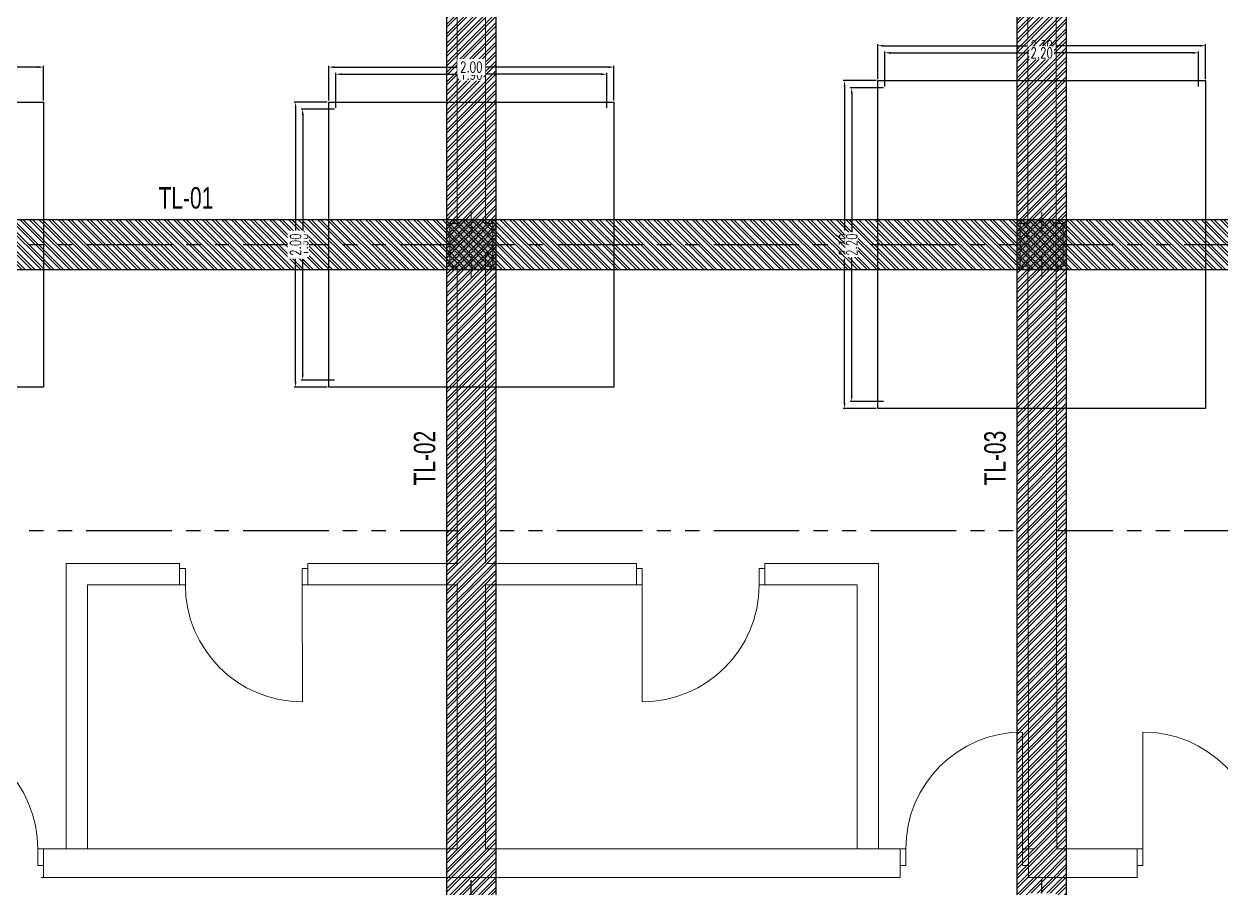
# Model space of a CAD drawing. Header units: metres. Extents: x -6.1 to 26.1, y -10.1 to 14.1.
# Drawn here: x 8.86 to 17.26, y 1.49 to 7.55 of the extents above; entities that cross this region are included whole.
import ezdxf
from ezdxf.enums import TextEntityAlignment as Align

# ---------------------------------------------------------------- set-up
doc = ezdxf.new("R2010")
doc.units = ezdxf.units.M
doc.header["$MEASUREMENT"] = 0
for name, pattern in [('Xref_Arq. PB$0$Wipeout_Contour', [1, 0, -1]), ('Xref_Cimentación$0$Xr-Muroscontencion$0$HIDDEN', [0.375, 0.25, -0.125]), ('Xref_Ejes$0$ACAD_ISO05W100', [33, 24, -3, 0, -3, 0, -3])]:
    doc.linetypes.add(name, pattern=pattern)
for name, color, linetype in [('Xref_Arq. PB$0$Estructura - Muros', 7, 'Continuous'), ('Xref_Arq. PB$0$Estructura - Vigas y Pilares', 7, 'Continuous'), ('Xref_Arq. PB$0$Puertas ArchiCAD', 7, 'Continuous'), ('Xref_Cimentación$0$00-ZA', 2, 'Continuous'), ('Xref_Cimentación$0$Cerramiento', 11, 'Continuous'), ('Xref_Cimentación$0$VIGA', 3, 'Continuous'), ('Xref_Cimentación$0$Xref_Pedestales$0$COLUM. PB', 140, 'Continuous'), ('Xref_Ejes$0$00-EJES', 1, 'Xref_Ejes$0$ACAD_ISO05W100')]:
    doc.layers.add(name, color=color, linetype=linetype)
for name, color, linetype, lineweight in [('Xref_Arq. PB$0$Estructura - Muros_Pluma_Nº__1', 7, 'Continuous', 13), ('Xref_Arq. PB$0$Estructura - Vigas y Pilares_Pluma_Nº__20', 1, 'Continuous', 0), ('Xref_Arq. PB$0$Estructura - Vigas y Pilares_Pluma_Nº__28', 7, 'Continuous', 18), ('Xref_Arq. PB$0$Puertas ArchiCAD_Pluma_Nº__1', 7, 'Continuous', 13), ('Xref_Arq. PB$0$Puertas ArchiCAD_Pluma_Nº__23', 7, 'Continuous', 18)]:
    doc.layers.add(name, color=color, linetype=linetype, lineweight=lineweight)
doc.layers.add('Xref_Arq. PB$0$Estructura - Vigas y Pilares_Pluma_Nº__170', color=7, linetype='Continuous', lineweight=13, true_color=0x9f9f00)
doc.layers.add('Xref_Arq. PB$0$Puertas ArchiCAD_Pluma_Nº__3', color=7, linetype='Continuous', lineweight=18, true_color=0xff6600)
doc.styles.add('Xref_Cimentación$0$ARIAL', font='arial.ttf', dxfattribs={"height": 2})
doc.styles.add('Xref_Cimentación$0$Xr-Muroscontencion$0$Romans', font='romans.shx', dxfattribs={"width": 0.7})
doc.dimstyles.new('Xref_Cimentación$0$Xr-Muroscontencion$0$D20', dxfattribs={"dimtxt": 0.05, "dimasz": 0.04, "dimexe": 0.01, "dimexo": 0.01, "dimgap": 0.01, "dimtad": 0, "dimdec": 3, "dimzin": 1, "dimdsep": 46, "dimtxsty": 'Xref_Cimentación$0$Xr-Muroscontencion$0$Romans', "dimcen": 2.5, "dimclrd": 1, "dimclre": 8, "dimclrt": 7, "dimadec": 0, "dimazin": 0, "dimtfac": 1, "dimtdec": 3, "dimtmove": 1, "dimatfit": 1, "dimfxl": 1, "dimtfill": 1, "dimarcsym": 0})
pattern_1 = [(0, (0, 0), (0, 0.623538), [0.06, -0.3]), (0, (0.18, 0.3118), (0, 0.623538), [0.06, -0.3]), (60, (0, 0), (-0.54, 0.31177), [0.06, -0.3]), (60, (0.36, 0), (-0.54, 0.31177), [0.06, -0.3]), (120, (0.06, 0), (0.54, 0.31177), [0.06, -0.3]), (120, (0.42, 0), (0.54, 0.31177), [0.06, -0.3]), (0, (0, 0.06), (0, 0.12), [0, -0.12, 0, -0.18]), (45, (0.06, 0.06), (-0.0848528, 0.0848528), [0, -0.09, 0, -0.15])]

# ---------------------------------------------------------------- blocks, each defined once
blk = doc.blocks.new('Xref_Ejes')
at = {"layer": 'Xref_Ejes$0$00-EJES', "ltscale": 0.025}
for p, q in [((12, -8.9568), (12, 12.9873)), ((16, -8.9568), (16, 12.9873)), ((-4.9997, 6), (24.997, 6)), ((-5, 3.9958), (24.9967, 3.9958))]:
    blk.add_line(p, q, dxfattribs=at)
blk = doc.blocks.new('Xref_Arq. PB$0$Muro_17', base_point=(5.2451, 17.9223))
at = {"color": 254, "linetype": 'Xref_Arq. PB$0$Wipeout_Contour', "lineweight": 0, "ltscale": 61.343434}
blk.add_wipeout([(5.2451, 17.9223), (5.252, 10.7762), (5.452, 10.7762), (5.4451, 17.9223)], dxfattribs=at).dxf.layer = 'Xref_Arq. PB$0$Estructura - Muros'
at = {"layer": 'Xref_Arq. PB$0$Estructura - Muros_Pluma_Nº__1', "linetype": 'Continuous', "flags": 128}
for points in [[(5.2451, 17.9223), (5.252, 10.7762)], [(5.452, 10.7762), (5.4451, 17.9223)]]:
    blk.add_lwpolyline(points, dxfattribs=at)
blk = doc.blocks.new('Xref_Arq. PB$0$Muro_18', base_point=(1.2519, 17.9223))
at = {"color": 254, "linetype": 'Xref_Arq. PB$0$Wipeout_Contour', "lineweight": 0, "ltscale": 61.650485}
blk.add_wipeout([(1.4519, 17.9223), (1.2519, 17.9223), (1.2519, 12.7788), (1.4519, 12.7789)], dxfattribs=at).dxf.layer = 'Xref_Arq. PB$0$Estructura - Muros'
at = {"color": 254, "linetype": 'Xref_Arq. PB$0$Wipeout_Contour', "lineweight": 0, "ltscale": 47.147943}
blk.add_wipeout([(1.4519, 12.6289), (1.2519, 12.6288), (1.2519, 10.7762), (1.4519, 10.7762)], dxfattribs=at).dxf.layer = 'Xref_Arq. PB$0$Estructura - Muros'
at = {"layer": 'Xref_Arq. PB$0$Estructura - Muros_Pluma_Nº__1', "linetype": 'Continuous', "flags": 128}
for points in [[(1.2454, 17.9223), (1.2454, 15.1619)], [(1.4454, 15.1619), (1.4454, 17.9223)], [(1.2454, 14.9619), (1.2454, 12.7788)], [(1.4454, 12.7789), (1.4454, 14.9619)], [(1.2454, 12.6288), (1.2454, 10.7762)], [(1.4454, 10.7762), (1.4454, 12.6288)]]:
    blk.add_lwpolyline(points, dxfattribs=at)
blk = doc.blocks.new('Xref_Arq. PB$0$Puerta 17')
at = {"layer": 'Xref_Arq. PB$0$Puertas ArchiCAD_Pluma_Nº__1', "linetype": 'Continuous'}
for p, q in [((-0.45, 0), (-0.487, 0)), ((-0.45, 0), (-0.45, -0.115)), ((0.45, 0), (0.45, -0.115)), ((0.45, 0), (0.487, 0)), ((-0.45, -0.115), (-0.45, -0.2)), ((0.45, -0.115), (0.45, -0.2)), ((-0.45, -0.2), (-0.487, -0.2)), ((0.45, -0.2), (0.487, -0.2))]:
    blk.add_line(p, q, dxfattribs=at)
at = {"layer": 'Xref_Arq. PB$0$Puertas ArchiCAD_Pluma_Nº__23', "linetype": 'Continuous'}
for p, q in [((-0.41, 0), (-0.45, 0)), ((-0.45, 0), (-0.45, -0.115)), ((-0.41, -0.115), (-0.41, 0)), ((0.45, 0), (0.41, 0)), ((0.41, 0), (0.41, -0.115)), ((0.45, -0.115), (0.45, 0)), ((-0.45, -0.115), (-0.41, -0.115)), ((0.41, -0.115), (0.45, -0.115))]:
    blk.add_line(p, q, dxfattribs=at)
at = {"layer": 'Xref_Arq. PB$0$Puertas ArchiCAD_Pluma_Nº__3', "linetype": 'Continuous'}
blk.add_line((0.41, 0), (0.41, 0.82), dxfattribs=at)
blk.add_arc((0.41, 0), 0.82, 90, 180, dxfattribs=at)
blk = doc.blocks.new('Xref_Arq. PB$0$Muro_19', base_point=(-6.5109, 10.5762))
at = {"color": 254, "linetype": 'Xref_Arq. PB$0$Wipeout_Contour', "lineweight": 0, "ltscale": 66.56985}
blk.add_wipeout([(-1.6717, 10.5762), (4.352, 10.5762), (4.352, 10.6612), (4.352, 10.7762), (-1.6717, 10.7762), (-1.6717, 10.6612)], dxfattribs=at).dxf.layer = 'Xref_Arq. PB$0$Estructura - Muros'
at = {"color": 254, "linetype": 'Xref_Arq. PB$0$Wipeout_Contour', "lineweight": 0, "ltscale": 72.299624}
blk.add_wipeout([(5.252, 10.5762), (6.0149, 10.5762), (6.0149, 10.6612), (6.0149, 10.7762), (5.252, 10.7762), (5.252, 10.6612)], dxfattribs=at).dxf.layer = 'Xref_Arq. PB$0$Estructura - Muros'
at = {"layer": 'Xref_Arq. PB$0$Estructura - Muros_Pluma_Nº__1', "linetype": 'Continuous'}
for p, q in [((-1.6717, 10.7762), (-1.6347, 10.7762)), ((4.352, 10.7762), (4.315, 10.7762)), ((4.352, 10.7762), (4.352, 10.6612)), ((5.252, 10.7762), (5.289, 10.7762)), ((5.252, 10.7762), (5.252, 10.6612)), ((6.0149, 10.7762), (5.9779, 10.7762)), ((6.0149, 10.7762), (6.0149, 10.6612)), ((4.352, 10.6612), (4.352, 10.5762)), ((5.252, 10.6612), (5.252, 10.5762)), ((6.0149, 10.6612), (6.0149, 10.5762)), ((-1.6717, 10.5762), (-1.6347, 10.5762)), ((4.352, 10.5762), (4.315, 10.5762)), ((5.252, 10.5762), (5.289, 10.5762)), ((6.0149, 10.5762), (5.9779, 10.5762))]:
    blk.add_line(p, q, dxfattribs=at)
at = {"layer": 'Xref_Arq. PB$0$Estructura - Muros_Pluma_Nº__1', "linetype": 'Continuous', "flags": 128}
for points in [[(1.2519, 10.7762), (-1.6717, 10.7762)], [(4.352, 10.7762), (1.4519, 10.7762)], [(6.0149, 10.7762), (5.452, 10.7762)], [(-1.6546, 10.5762), (4.352, 10.5762)], [(5.252, 10.5762), (6.0149, 10.5762)]]:
    blk.add_lwpolyline(points, dxfattribs=at)
at = {"layer": 'Xref_Arq. PB$0$Puertas ArchiCAD', "linetype": 'Continuous', "xscale": -1}
for p in [(-2.1046, 10.7762), (6.4649, 10.7762)]:
    blk.add_blockref('Xref_Arq. PB$0$Puerta 17', p, dxfattribs=at)
at = {"layer": 'Xref_Arq. PB$0$Puertas ArchiCAD', "linetype": 'Continuous'}
blk.add_blockref('Xref_Arq. PB$0$Puerta 17', (4.802, 10.7762), dxfattribs=at)
blk = doc.blocks.new('Xref_Arq. PB$0$Muro_22', base_point=(4.0508, 10.7762))
at = {"color": 254, "linetype": 'Xref_Arq. PB$0$Wipeout_Contour', "lineweight": 0, "ltscale": 49.707851}
blk.add_wipeout([(4.2008, 10.7762), (4.2008, 12.7773), (4.0508, 12.6274), (4.0508, 10.7762)], dxfattribs=at).dxf.layer = 'Xref_Arq. PB$0$Estructura - Muros'
at = {"layer": 'Xref_Arq. PB$0$Estructura - Muros_Pluma_Nº__1', "linetype": 'Continuous', "flags": 128}
for points in [[(4.2008, 10.7762), (4.2008, 12.7773)], [(4.0508, 12.6274), (4.0508, 10.7762)], [(4.0508, 10.7762), (4.2008, 10.7762)]]:
    blk.add_lwpolyline(points, dxfattribs=at)
blk = doc.blocks.new('Xref_Arq. PB$0$Puerta 17_2')
at = {"layer": 'Xref_Arq. PB$0$Puertas ArchiCAD_Pluma_Nº__1', "linetype": 'Continuous'}
for p, q in [((-0.45, 0), (-0.487, 0)), ((-0.45, 0), (-0.45, -0.115)), ((0.45, 0), (0.45, -0.115)), ((0.45, 0), (0.487, 0)), ((-0.45, -0.15), (-0.487, -0.15)), ((-0.45, -0.115), (-0.45, -0.15)), ((0.45, -0.115), (0.45, -0.15)), ((0.45, -0.15), (0.487, -0.15))]:
    blk.add_line(p, q, dxfattribs=at)
at = {"layer": 'Xref_Arq. PB$0$Puertas ArchiCAD_Pluma_Nº__23', "linetype": 'Continuous'}
for p, q in [((-0.41, 0), (-0.45, 0)), ((-0.45, 0), (-0.45, -0.115)), ((-0.41, -0.115), (-0.41, 0)), ((0.45, 0), (0.41, 0)), ((0.41, 0), (0.41, -0.115)), ((0.45, -0.115), (0.45, 0)), ((-0.45, -0.115), (-0.41, -0.115)), ((0.41, -0.115), (0.45, -0.115))]:
    blk.add_line(p, q, dxfattribs=at)
at = {"layer": 'Xref_Arq. PB$0$Puertas ArchiCAD_Pluma_Nº__3', "linetype": 'Continuous'}
blk.add_line((0.41, 0), (0.41, 0.82), dxfattribs=at)
blk.add_arc((0.41, 0), 0.82, 90, 180, dxfattribs=at)
blk = doc.blocks.new('Xref_Arq. PB$0$Muro_23', base_point=(4.0508, 12.6274))
at = {"color": 254, "linetype": 'Xref_Arq. PB$0$Wipeout_Contour', "lineweight": 0, "ltscale": 64.653963}
blk.add_wipeout([(1.4454, 12.7788), (1.4454, 12.6288), (2.5044, 12.6282), (2.5044, 12.7432), (2.5045, 12.7782)], dxfattribs=at).dxf.layer = 'Xref_Arq. PB$0$Estructura - Muros'
at = {"color": 254, "linetype": 'Xref_Arq. PB$0$Wipeout_Contour', "lineweight": 0, "ltscale": 66.666334}
blk.add_wipeout([(3.4044, 12.7427), (3.4044, 12.6277), (4.0508, 12.6274), (4.2008, 12.7773), (3.4045, 12.7777)], dxfattribs=at).dxf.layer = 'Xref_Arq. PB$0$Estructura - Muros'
at = {"layer": 'Xref_Arq. PB$0$Estructura - Muros_Pluma_Nº__1', "linetype": 'Continuous'}
for p, q in [((2.5045, 12.7782), (2.4675, 12.7783)), ((2.5044, 12.7432), (2.5045, 12.7782)), ((3.4044, 12.7427), (3.4045, 12.7777)), ((3.4045, 12.7777), (3.4415, 12.7777)), ((2.5044, 12.6282), (2.5044, 12.7432)), ((3.4044, 12.6277), (3.4044, 12.7427)), ((2.5044, 12.6282), (2.4674, 12.6283)), ((3.4044, 12.6277), (3.4414, 12.6277))]:
    blk.add_line(p, q, dxfattribs=at)
at = {"layer": 'Xref_Arq. PB$0$Estructura - Muros_Pluma_Nº__1', "linetype": 'Continuous', "flags": 128}
for points in [[(2.5045, 12.7782), (1.4454, 12.7782)], [(4.2008, 12.7773), (3.4045, 12.7777)], [(1.4454, 12.6289), (2.5044, 12.6282)], [(3.4044, 12.6277), (4.0508, 12.6274)]]:
    blk.add_lwpolyline(points, dxfattribs=at)
at = {"layer": 'Xref_Arq. PB$0$Puertas ArchiCAD', "linetype": 'Continuous', "rotation": 179.968163911633}
blk.add_blockref('Xref_Arq. PB$0$Puerta 17_2', (2.9544, 12.628), dxfattribs=at)
blk = doc.blocks.new('Xref_Arq. PB$0$Muro_31', base_point=(-1.3463, 10.7762))
at = {"color": 254, "linetype": 'Xref_Arq. PB$0$Wipeout_Contour', "lineweight": 0, "ltscale": 47.293083}
blk.add_wipeout([(-1.3463, 10.7762), (-1.3463, 12.6274), (-1.4963, 12.7773), (-1.4963, 10.7762)], dxfattribs=at).dxf.layer = 'Xref_Arq. PB$0$Estructura - Muros'
at = {"layer": 'Xref_Arq. PB$0$Estructura - Muros_Pluma_Nº__1', "linetype": 'Continuous', "flags": 128}
for points in [[(-1.4963, 12.7773), (-1.4963, 10.7762)], [(-1.3463, 10.7762), (-1.3463, 12.6274)], [(-1.4963, 10.7762), (-1.3463, 10.7762)]]:
    blk.add_lwpolyline(points, dxfattribs=at)
blk = doc.blocks.new('Xref_Arq. PB$0$Muro_32', base_point=(-1.3463, 12.6274))
at = {"color": 254, "linetype": 'Xref_Arq. PB$0$Wipeout_Contour', "lineweight": 0, "ltscale": 64.127766}
blk.add_wipeout([(-0.6999, 12.7777), (-1.4963, 12.7773), (-1.3463, 12.6274), (-0.6998, 12.6277), (-0.6999, 12.7427)], dxfattribs=at).dxf.layer = 'Xref_Arq. PB$0$Estructura - Muros'
at = {"color": 254, "linetype": 'Xref_Arq. PB$0$Wipeout_Contour', "lineweight": 0, "ltscale": 64.040584}
blk.add_wipeout([(1.4525, 12.7789), (0.2001, 12.7782), (0.2001, 12.7432), (0.2002, 12.6282), (1.4526, 12.6289)], dxfattribs=at).dxf.layer = 'Xref_Arq. PB$0$Estructura - Muros'
at = {"layer": 'Xref_Arq. PB$0$Estructura - Muros_Pluma_Nº__1', "linetype": 'Continuous'}
for p, q in [((-0.6999, 12.7777), (-0.7369, 12.7777)), ((-0.6999, 12.7427), (-0.6999, 12.7777)), ((0.2001, 12.7782), (0.2371, 12.7783)), ((0.2001, 12.7432), (0.2001, 12.7782)), ((-0.6998, 12.6277), (-0.6999, 12.7427)), ((0.2002, 12.6282), (0.2001, 12.7432)), ((-0.6998, 12.6277), (-0.7368, 12.6277)), ((0.2002, 12.6282), (0.2372, 12.6283))]:
    blk.add_line(p, q, dxfattribs=at)
at = {"layer": 'Xref_Arq. PB$0$Estructura - Muros_Pluma_Nº__1', "linetype": 'Continuous', "flags": 128}
for points in [[(-0.6999, 12.7777), (-1.4963, 12.7773)], [(1.2519, 12.7788), (0.2001, 12.7782)], [(-1.3463, 12.6274), (-0.6998, 12.6277)], [(0.2002, 12.6282), (1.2519, 12.6288)]]:
    blk.add_lwpolyline(points, dxfattribs=at)
at = {"layer": 'Xref_Arq. PB$0$Puertas ArchiCAD', "linetype": 'Continuous', "xscale": -0.9999999999999999, "rotation": 180.031836088367}
blk.add_blockref('Xref_Arq. PB$0$Puerta 17_2', (-0.2498, 12.628), dxfattribs=at)
blk = doc.blocks.new('Xref_Arq. PB$0$Pilar_11', base_point=(5.3454, 15.0123))
at = {"layer": 'Xref_Arq. PB$0$Estructura - Vigas y Pilares_Pluma_Nº__20', "linetype": 'Continuous'}
for p, q in [((5.3454, 15.0923), (5.3454, 15.2423)), ((5.3454, 14.9323), (5.3454, 14.7823))]:
    blk.add_line(p, q, dxfattribs=at)
at = {"color": 254, "linetype": 'Xref_Arq. PB$0$Wipeout_Contour', "lineweight": 0, "ltscale": 63.604459}
blk.add_wipeout([(5.1954, 15.1623), (5.1954, 14.8623), (5.2481, 14.8623), (5.2478, 15.1623)], dxfattribs=at).dxf.layer = 'Xref_Arq. PB$0$Estructura - Vigas y Pilares'
at = {"color": 254, "linetype": 'Xref_Arq. PB$0$Wipeout_Contour', "lineweight": 0, "ltscale": 63.93575}
blk.add_wipeout([(5.4954, 15.1623), (5.4478, 15.1623), (5.4481, 14.8623), (5.4954, 14.8623)], dxfattribs=at).dxf.layer = 'Xref_Arq. PB$0$Estructura - Vigas y Pilares'
at = {"layer": 'Xref_Arq. PB$0$Estructura - Vigas y Pilares_Pluma_Nº__170', "linetype": 'Continuous'}
h = blk.add_hatch(dxfattribs=at)
h.set_pattern_fill('HORMIGÓN_ARMADO', color=256, style=0, pattern_type=2)
h.set_pattern_definition(pattern_1)
h.paths.add_polyline_path([(5.1954, 15.1623), (5.1954, 14.8623), (5.2481, 14.8623), (5.2478, 15.1623)])
h = blk.add_hatch(dxfattribs=at)
h.set_pattern_fill('HORMIGÓN_ARMADO', color=256, style=0, pattern_type=2)
h.set_pattern_definition(pattern_1)
h.paths.add_polyline_path([(5.4954, 15.1623), (5.4478, 15.1623), (5.4481, 14.8623), (5.4954, 14.8623)])
at = {"layer": 'Xref_Arq. PB$0$Estructura - Vigas y Pilares_Pluma_Nº__20', "linetype": 'Continuous'}
for p, q in [((5.2654, 15.0123), (5.1154, 15.0123)), ((5.4254, 15.0123), (5.5754, 15.0123))]:
    blk.add_line(p, q, dxfattribs=at)
at = {"layer": 'Xref_Arq. PB$0$Estructura - Vigas y Pilares_Pluma_Nº__28', "linetype": 'Continuous'}
for p, q in [((5.1954, 15.1623), (5.1954, 14.8623)), ((5.2478, 15.1623), (5.1954, 15.1623)), ((5.4954, 15.1623), (5.4478, 15.1623)), ((5.4954, 14.8623), (5.4954, 15.1623)), ((5.1954, 14.8623), (5.2481, 14.8623)), ((5.4481, 14.8623), (5.4954, 14.8623))]:
    blk.add_line(p, q, dxfattribs=at)
blk = doc.blocks.new('Xref_Arq. PB$0$Pilar_12', base_point=(1.3454, 15.0127))
at = {"layer": 'Xref_Arq. PB$0$Estructura - Vigas y Pilares_Pluma_Nº__20', "linetype": 'Continuous'}
for p, q in [((1.3454, 15.0927), (1.3454, 15.2427)), ((1.3454, 14.9327), (1.3454, 14.7827))]:
    blk.add_line(p, q, dxfattribs=at)
at = {"color": 254, "linetype": 'Xref_Arq. PB$0$Wipeout_Contour', "lineweight": 0, "ltscale": 60.28122}
blk.add_wipeout([(1.1954, 15.1627), (1.1954, 14.8627), (1.2519, 14.8627), (1.2519, 15.1627)], dxfattribs=at).dxf.layer = 'Xref_Arq. PB$0$Estructura - Vigas y Pilares'
at = {"color": 254, "linetype": 'Xref_Arq. PB$0$Wipeout_Contour', "lineweight": 0, "ltscale": 60.370309}
blk.add_wipeout([(1.4519, 14.8627), (1.4954, 14.8627), (1.4954, 15.1627), (1.4519, 15.1627)], dxfattribs=at).dxf.layer = 'Xref_Arq. PB$0$Estructura - Vigas y Pilares'
at = {"layer": 'Xref_Arq. PB$0$Estructura - Vigas y Pilares_Pluma_Nº__170', "linetype": 'Continuous'}
h = blk.add_hatch(dxfattribs=at)
h.set_pattern_fill('HORMIGÓN_ARMADO', color=256, style=0, pattern_type=2)
h.set_pattern_definition(pattern_1)
h.paths.add_polyline_path([(1.1954, 15.1627), (1.1954, 14.8627), (1.2519, 14.8627), (1.2519, 15.1627)])
h = blk.add_hatch(dxfattribs=at)
h.set_pattern_fill('HORMIGÓN_ARMADO', color=256, style=0, pattern_type=2)
h.set_pattern_definition(pattern_1)
h.paths.add_polyline_path([(1.4519, 14.8627), (1.4954, 14.8627), (1.4954, 15.1627), (1.4519, 15.1627)])
at = {"layer": 'Xref_Arq. PB$0$Estructura - Vigas y Pilares_Pluma_Nº__20', "linetype": 'Continuous'}
for p, q in [((1.2654, 15.0127), (1.1154, 15.0127)), ((1.4254, 15.0127), (1.5754, 15.0127))]:
    blk.add_line(p, q, dxfattribs=at)
at = {"layer": 'Xref_Arq. PB$0$Estructura - Vigas y Pilares_Pluma_Nº__28', "linetype": 'Continuous'}
for p, q in [((1.1954, 15.1627), (1.1954, 14.8627)), ((1.2519, 15.1627), (1.1954, 15.1627)), ((1.4954, 15.1627), (1.4519, 15.1627)), ((1.4954, 14.8627), (1.4954, 15.1627)), ((1.1954, 14.8627), (1.2519, 14.8627)), ((1.4519, 14.8627), (1.4954, 14.8627))]:
    blk.add_line(p, q, dxfattribs=at)
blk = doc.blocks.new('Xref_Arq. PB')
at = {"layer": 'Xref_Arq. PB$0$Estructura - Muros'}
for name, p in [('Xref_Arq. PB$0$Muro_18', (11.9066, 8.9084)), ('Xref_Arq. PB$0$Muro_17', (15.8997, 8.9084))]:
    blk.add_blockref(name, p, dxfattribs=at)
blk.add_blockref('Xref_Arq. PB$0$Muro_19', (4.1437, 1.5623), dxfattribs=at)
at = {"layer": 'Xref_Arq. PB$0$Estructura - Vigas y Pilares'}
for name, p in [('Xref_Arq. PB$0$Pilar_12', (12, 5.9987)), ('Xref_Arq. PB$0$Pilar_11', (16, 5.9983))]:
    blk.add_blockref(name, p, dxfattribs=at)
at = {"layer": 'Xref_Arq. PB$0$Estructura - Muros'}
for name, p in [('Xref_Arq. PB$0$Muro_31', (9.3083, 1.7623)), ('Xref_Arq. PB$0$Muro_22', (14.7054, 1.7623))]:
    blk.add_blockref(name, p, dxfattribs=at)
blk.add_blockref('Xref_Arq. PB$0$Muro_23', (14.7054, 3.6135), dxfattribs=at)
blk.add_blockref('Xref_Arq. PB$0$Muro_32', (9.3083, 3.6135), dxfattribs=at)
blk = doc.blocks.new('*U282')
at = {"ltscale": 0.025, "true_color": 0x636466}
h = blk.add_hatch(color=251, dxfattribs=at)
h.dxf.hatch_style = 1
h.paths.add_polyline_path([(-0.125, -0.075), (0.225, -0.075), (0.225, 0.275), (-0.125, 0.275)])
at = {"color": 251, "linetype": 'ByBlock', "ltscale": 0.025, "true_color": 0x636466}
blk.add_lwpolyline([(-0.125, -0.075), (0.225, -0.075), (0.225, 0.275), (-0.125, 0.275)], close=True, dxfattribs=at)
blk = doc.blocks.new('Xref_Cimentación$0$Xref_Pedestales')
at = {"layer": 'Xref_Cimentación$0$Xref_Pedestales$0$COLUM. PB', "ltscale": 0.025}
for p in [(11.95, 5.9), (15.95, 5.9)]:
    blk.add_blockref('*U282', p, dxfattribs=at)
blk = doc.blocks.new('*D337')
at = {"layer": 'Xref_Cimentación$0$00-ZA', "color": 8, "linetype": 'Xref_Cimentación$0$Xr-Muroscontencion$0$HIDDEN', "lineweight": -2, "transparency": 16777216}
for p, q in [((7.24, 9.7584), (7.0077, 9.7584)), ((7.24, 8.2584), (7.0077, 8.2584)), ((7.05, 0.96), (7.05, 1.2048)), ((8.95, 0.96), (8.95, 1.2048))]:
    blk.add_line(p, q, dxfattribs=at)
at = {"layer": 'Xref_Cimentación$0$00-ZA', "color": 1, "lineweight": -2, "transparency": 16777216}
for p, q in [((7.0177, 9.7184), (7.0177, 9.0946)), ((7.0177, 8.2984), (7.0177, 8.9221)), ((7.09, 1.1948), (7.9137, 1.1948)), ((8.91, 1.1948), (8.0862, 1.1948))]:
    blk.add_line(p, q, dxfattribs=at)
at = {"layer": 'Xref_Cimentación$0$00-ZA', "color": 1, "transparency": 16777216}
for points in [[(7.0111, 9.7184), (7.0244, 9.7184), (7.0177, 9.7584)], [(7.0111, 8.2984), (7.0244, 8.2984), (7.0177, 8.2584)], [(7.09, 1.2014), (7.09, 1.1881), (7.05, 1.1948)], [(8.91, 1.2014), (8.91, 1.1881), (8.95, 1.1948)]]:
    blk.add_solid(points, dxfattribs=at)
at = {"layer": 'Xref_Cimentación$0$00-ZA', "color": 7, "transparency": 16777216, "insert": (7.0177, 9.0084), "char_height": 0.075, "attachment_point": 5, "rotation": 90, "style": 'Xref_Cimentación$0$Xr-Muroscontencion$0$Romans', "bg_fill": 3, "box_fill_scale": 1.25, "bg_fill_color": 256, "bg_fill_true_color": 13158600, "bg_fill_transparency": 0}
blk.add_mtext('1.50', dxfattribs=at)
at = {"layer": 'Xref_Cimentación$0$00-ZA', "color": 7, "transparency": 16777216, "insert": (8, 1.1948), "char_height": 0.075, "attachment_point": 5, "style": 'Xref_Cimentación$0$Xr-Muroscontencion$0$Romans', "bg_fill": 3, "box_fill_scale": 1.1, "bg_fill_color": 256, "bg_fill_true_color": 13158600, "bg_fill_transparency": 0}
blk.add_mtext('1.90', dxfattribs=at)
blk = doc.blocks.new('*D329')
at = {"layer": 'Xref_Cimentación$0$00-ZA', "color": 8, "linetype": 'Xref_Cimentación$0$Xr-Muroscontencion$0$HIDDEN', "lineweight": -2, "transparency": 16777216}
for p, q in [((7.25, 9.7684), (7.25, 10.0132)), ((8.75, 9.7684), (8.75, 10.0132)), ((14.84, 7.15), (14.6077, 7.15)), ((14.84, 4.85), (14.6077, 4.85))]:
    blk.add_line(p, q, dxfattribs=at)
at = {"layer": 'Xref_Cimentación$0$00-ZA', "color": 1, "lineweight": -2, "transparency": 16777216}
for p, q in [((7.29, 10.0032), (7.9138, 10.0032)), ((8.71, 10.0032), (8.0862, 10.0032)), ((14.6177, 7.11), (14.6177, 6.09)), ((14.6177, 4.89), (14.6177, 5.91))]:
    blk.add_line(p, q, dxfattribs=at)
at = {"layer": 'Xref_Cimentación$0$00-ZA', "color": 1, "transparency": 16777216}
for points in [[(7.29, 10.0098), (7.29, 9.9965), (7.25, 10.0032)], [(8.71, 10.0098), (8.71, 9.9965), (8.75, 10.0032)], [(14.6111, 7.11), (14.6244, 7.11), (14.6177, 7.15)], [(14.6111, 4.89), (14.6244, 4.89), (14.6177, 4.85)]]:
    blk.add_solid(points, dxfattribs=at)
at = {"layer": 'Xref_Cimentación$0$00-ZA', "color": 7, "transparency": 16777216, "insert": (8, 10.0032), "char_height": 0.075, "attachment_point": 5, "style": 'Xref_Cimentación$0$Xr-Muroscontencion$0$Romans', "bg_fill": 3, "box_fill_scale": 1.1, "bg_fill_color": 256, "bg_fill_true_color": 13158600, "bg_fill_transparency": 0}
blk.add_mtext('1.50', dxfattribs=at)
at = {"layer": 'Xref_Cimentación$0$00-ZA', "color": 7, "transparency": 16777216, "insert": (14.6177, 6), "char_height": 0.075, "attachment_point": 5, "rotation": 90, "style": 'Xref_Cimentación$0$Xr-Muroscontencion$0$Romans', "bg_fill": 3, "box_fill_scale": 1.25, "bg_fill_color": 256, "bg_fill_true_color": 13158600, "bg_fill_transparency": 0}
blk.add_mtext('2.30', dxfattribs=at)
blk = doc.blocks.new('*D330')
at = {"layer": 'Xref_Cimentación$0$00-ZA', "color": 8, "linetype": 'Xref_Cimentación$0$Xr-Muroscontencion$0$HIDDEN', "lineweight": -2, "transparency": 16777216}
for p, q in [((11.24, 9.7584), (11.0077, 9.7584)), ((11.24, 8.2584), (11.0077, 8.2584)), ((14.85, 7.16), (14.85, 7.4048)), ((17.15, 7.16), (17.15, 7.4048))]:
    blk.add_line(p, q, dxfattribs=at)
at = {"layer": 'Xref_Cimentación$0$00-ZA', "color": 1, "lineweight": -2, "transparency": 16777216}
for p, q in [((11.0177, 9.7184), (11.0177, 9.0946)), ((11.0177, 8.2984), (11.0177, 8.9221)), ((14.89, 7.3948), (15.91, 7.3948)), ((17.11, 7.3948), (16.09, 7.3948))]:
    blk.add_line(p, q, dxfattribs=at)
at = {"layer": 'Xref_Cimentación$0$00-ZA', "color": 1, "transparency": 16777216}
for points in [[(11.0111, 9.7184), (11.0244, 9.7184), (11.0177, 9.7584)], [(11.0111, 8.2984), (11.0244, 8.2984), (11.0177, 8.2584)], [(14.89, 7.4015), (14.89, 7.3881), (14.85, 7.3948)], [(17.11, 7.4015), (17.11, 7.3881), (17.15, 7.3948)]]:
    blk.add_solid(points, dxfattribs=at)
at = {"layer": 'Xref_Cimentación$0$00-ZA', "color": 7, "transparency": 16777216, "insert": (11.0177, 9.0084), "char_height": 0.075, "attachment_point": 5, "rotation": 90, "style": 'Xref_Cimentación$0$Xr-Muroscontencion$0$Romans', "bg_fill": 3, "box_fill_scale": 1.1, "bg_fill_color": 256, "bg_fill_true_color": 13158600, "bg_fill_transparency": 0}
blk.add_mtext('1.50', dxfattribs=at)
at = {"layer": 'Xref_Cimentación$0$00-ZA', "color": 7, "transparency": 16777216, "insert": (16, 7.3948), "char_height": 0.075, "attachment_point": 5, "style": 'Xref_Cimentación$0$Xr-Muroscontencion$0$Romans', "bg_fill": 3, "box_fill_scale": 1.25, "bg_fill_color": 256, "bg_fill_true_color": 13158600, "bg_fill_transparency": 0}
blk.add_mtext('2.30', dxfattribs=at)
blk = doc.blocks.new('*U315')
at = {"layer": 'Xref_Cimentación$0$VIGA', "ltscale": 0.025, "transparency": 33554559}
h = blk.add_hatch(dxfattribs=at)
h.set_pattern_fill('ANSI32', color=250, scale=0.005, angle=-90)
h.set_pattern_definition([(315, (14.226727, 0.2), (0.03367596, 0.03367596), []), (315, (14.226727, 0.17755), (0.03367596, 0.03367596), [])])
h.paths.add_polyline_path([(15.9967, 0.275), (-0.35, 0.275), (-0.35, -0.075), (15.9967, -0.075)])
at = {"layer": 'Xref_Cimentación$0$VIGA', "ltscale": 0.025}
for p, q in [((15.9967, 0.275), (-0.35, 0.275)), ((-0.35, -0.075), (15.9967, -0.075))]:
    blk.add_line(p, q, dxfattribs=at)
at = {"layer": 'Xref_Cimentación$0$VIGA', "ltscale": 0.025, "style": 'Xref_Cimentación$0$ARIAL', "width": 0.7, "flags": 8}
blk.add_attdef('V-00', text='', height=0.15, dxfattribs=at).set_placement((5.8238, 0.428), align=Align.MIDDLE_CENTER)
blk = doc.blocks.new('*U348')
at = {"layer": 'Xref_Cimentación$0$VIGA', "ltscale": 0.025, "transparency": 33554559}
h = blk.add_hatch(dxfattribs=at)
h.set_pattern_fill('ANSI32', color=250, scale=0.005, angle=-90)
h.set_pattern_definition([(315, (7.2384, 0.2), (0.03367596, 0.03367596), []), (315, (7.2384, 0.17755), (0.03367596, 0.03367596), [])])
h.paths.add_polyline_path([(9.0084, 0.275), (-0.35, 0.275), (-0.35, -0.075), (9.0084, -0.075)])
at = {"layer": 'Xref_Cimentación$0$VIGA', "ltscale": 0.025}
for p, q in [((9.0084, 0.275), (-0.35, 0.275)), ((-0.35, -0.075), (9.0084, -0.075))]:
    blk.add_line(p, q, dxfattribs=at)
at = {"layer": 'Xref_Cimentación$0$VIGA', "ltscale": 0.025, "style": 'Xref_Cimentación$0$ARIAL', "width": 0.7, "flags": 8}
blk.add_attdef('V-00', text='', height=0.15, dxfattribs=at).set_placement((4.328, 0.428), align=Align.MIDDLE_CENTER)
blk = doc.blocks.new('*D340')
at = {"layer": 'Xref_Cimentación$0$00-ZA', "color": 8, "linetype": 'Xref_Cimentación$0$Xr-Muroscontencion$0$HIDDEN', "lineweight": -2, "transparency": 16777216}
for p, q in [((6.99, 7), (6.7577, 7)), ((11.04, 6.95), (10.8077, 6.95)), ((11.04, 5.05), (10.8077, 5.05)), ((6.99, 5), (6.7577, 5))]:
    blk.add_line(p, q, dxfattribs=at)
at = {"layer": 'Xref_Cimentación$0$00-ZA', "color": 1, "lineweight": -2, "transparency": 16777216}
for p, q in [((6.7677, 6.96), (6.7677, 6.09)), ((10.8177, 6.91), (10.8177, 6.0863)), ((6.7677, 5.04), (6.7677, 5.91)), ((10.8177, 5.09), (10.8177, 5.9138))]:
    blk.add_line(p, q, dxfattribs=at)
at = {"layer": 'Xref_Cimentación$0$00-ZA', "color": 1, "transparency": 16777216}
for points in [[(6.7611, 6.96), (6.7744, 6.96), (6.7677, 7)], [(10.8111, 6.91), (10.8244, 6.91), (10.8177, 6.95)], [(6.7611, 5.04), (6.7744, 5.04), (6.7677, 5)], [(10.8111, 5.09), (10.8244, 5.09), (10.8177, 5.05)]]:
    blk.add_solid(points, dxfattribs=at)
at = {"layer": 'Xref_Cimentación$0$00-ZA', "color": 7, "transparency": 16777216, "char_height": 0.075, "attachment_point": 5, "rotation": 90, "style": 'Xref_Cimentación$0$Xr-Muroscontencion$0$Romans', "bg_fill": 3, "bg_fill_color": 256, "bg_fill_true_color": 13158600, "bg_fill_transparency": 0}
for s, insert, box_fill_scale in [('2.00', (6.7677, 6), 1.25), ('1.90', (10.8177, 6), 1.1)]:
    blk.add_mtext(s, dxfattribs=dict(at, insert=insert, box_fill_scale=box_fill_scale))
blk = doc.blocks.new('*D341')
at = {"layer": 'Xref_Cimentación$0$00-ZA', "color": 8, "linetype": 'Xref_Cimentación$0$Xr-Muroscontencion$0$HIDDEN', "lineweight": -2, "transparency": 16777216}
for p, q in [((7, 7.01), (7, 7.2548)), ((9, 7.01), (9, 7.2548)), ((11.05, 6.96), (11.05, 7.2048)), ((12.95, 6.96), (12.95, 7.2048))]:
    blk.add_line(p, q, dxfattribs=at)
at = {"layer": 'Xref_Cimentación$0$00-ZA', "color": 1, "lineweight": -2, "transparency": 16777216}
for p, q in [((7.04, 7.2448), (7.91, 7.2448)), ((8.96, 7.2448), (8.09, 7.2448)), ((11.09, 7.1948), (11.9138, 7.1948)), ((12.91, 7.1948), (12.0862, 7.1948))]:
    blk.add_line(p, q, dxfattribs=at)
at = {"layer": 'Xref_Cimentación$0$00-ZA', "color": 1, "transparency": 16777216}
for points in [[(7.04, 7.2515), (7.04, 7.2381), (7, 7.2448)], [(8.96, 7.2515), (8.96, 7.2381), (9, 7.2448)], [(11.09, 7.2015), (11.09, 7.1881), (11.05, 7.1948)], [(12.91, 7.2015), (12.91, 7.1881), (12.95, 7.1948)]]:
    blk.add_solid(points, dxfattribs=at)
at = {"layer": 'Xref_Cimentación$0$00-ZA', "color": 7, "transparency": 16777216, "char_height": 0.075, "attachment_point": 5, "style": 'Xref_Cimentación$0$Xr-Muroscontencion$0$Romans', "bg_fill": 3, "bg_fill_color": 256, "bg_fill_true_color": 13158600, "bg_fill_transparency": 0}
for s, insert, box_fill_scale in [('2.00', (8, 7.2448), 1.25), ('1.90', (12, 7.1948), 1.1)]:
    blk.add_mtext(s, dxfattribs=dict(at, insert=insert, box_fill_scale=box_fill_scale))
blk = doc.blocks.new('*D342')
at = {"layer": 'Xref_Cimentación$0$00-ZA', "color": 8, "linetype": 'Xref_Cimentación$0$Xr-Muroscontencion$0$HIDDEN', "lineweight": -2, "transparency": 16777216}
for p, q in [((10.99, 7), (10.7577, 7)), ((10.99, 5), (10.7577, 5)), ((11.04, 0.95), (10.8077, 0.95)), ((11.04, -0.95), (10.8077, -0.95))]:
    blk.add_line(p, q, dxfattribs=at)
at = {"layer": 'Xref_Cimentación$0$00-ZA', "color": 1, "lineweight": -2, "transparency": 16777216}
for p, q in [((10.7677, 6.96), (10.7677, 6.09)), ((10.7677, 5.04), (10.7677, 5.91)), ((10.8177, 0.91), (10.8177, 0.0862)), ((10.8177, -0.91), (10.8177, -0.0863))]:
    blk.add_line(p, q, dxfattribs=at)
at = {"layer": 'Xref_Cimentación$0$00-ZA', "color": 1, "transparency": 16777216}
for points in [[(10.7611, 6.96), (10.7744, 6.96), (10.7677, 7)], [(10.7611, 5.04), (10.7744, 5.04), (10.7677, 5)], [(10.8111, 0.91), (10.8244, 0.91), (10.8177, 0.95)], [(10.8111, -0.91), (10.8244, -0.91), (10.8177, -0.95)]]:
    blk.add_solid(points, dxfattribs=at)
at = {"layer": 'Xref_Cimentación$0$00-ZA', "color": 7, "transparency": 16777216, "char_height": 0.075, "attachment_point": 5, "rotation": 90, "style": 'Xref_Cimentación$0$Xr-Muroscontencion$0$Romans', "bg_fill": 3, "bg_fill_color": 256, "bg_fill_true_color": 13158600, "bg_fill_transparency": 0}
for s, insert, box_fill_scale in [('2.00', (10.7677, 6), 1.25), ('1.90', (10.8177, 0), 1.1)]:
    blk.add_mtext(s, dxfattribs=dict(at, insert=insert, box_fill_scale=box_fill_scale))
blk = doc.blocks.new('*D343')
at = {"layer": 'Xref_Cimentación$0$00-ZA', "color": 8, "linetype": 'Xref_Cimentación$0$Xr-Muroscontencion$0$HIDDEN', "lineweight": -2, "transparency": 16777216}
for p, q in [((11, 7.01), (11, 7.2548)), ((13, 7.01), (13, 7.2548)), ((11.05, 0.96), (11.05, 1.2048)), ((12.95, 0.96), (12.95, 1.2048))]:
    blk.add_line(p, q, dxfattribs=at)
at = {"layer": 'Xref_Cimentación$0$00-ZA', "color": 1, "lineweight": -2, "transparency": 16777216}
for p, q in [((11.04, 7.2448), (11.91, 7.2448)), ((12.96, 7.2448), (12.09, 7.2448)), ((11.09, 1.1948), (11.9138, 1.1948)), ((12.91, 1.1948), (12.0862, 1.1948))]:
    blk.add_line(p, q, dxfattribs=at)
at = {"layer": 'Xref_Cimentación$0$00-ZA', "color": 1, "transparency": 16777216}
for points in [[(11.04, 7.2515), (11.04, 7.2381), (11, 7.2448)], [(12.96, 7.2515), (12.96, 7.2381), (13, 7.2448)], [(11.09, 1.2014), (11.09, 1.1881), (11.05, 1.1948)], [(12.91, 1.2014), (12.91, 1.1881), (12.95, 1.1948)]]:
    blk.add_solid(points, dxfattribs=at)
at = {"layer": 'Xref_Cimentación$0$00-ZA', "color": 7, "transparency": 16777216, "char_height": 0.075, "attachment_point": 5, "style": 'Xref_Cimentación$0$Xr-Muroscontencion$0$Romans', "bg_fill": 3, "bg_fill_color": 256, "bg_fill_true_color": 13158600, "bg_fill_transparency": 0}
for s, insert, box_fill_scale in [('2.00', (12, 7.2448), 1.25), ('1.90', (12, 1.1948), 1.1)]:
    blk.add_mtext(s, dxfattribs=dict(at, insert=insert, box_fill_scale=box_fill_scale))
blk = doc.blocks.new('*D346')
at = {"layer": 'Xref_Cimentación$0$00-ZA', "color": 8, "linetype": 'Xref_Cimentación$0$Xr-Muroscontencion$0$HIDDEN', "lineweight": -2, "transparency": 16777216}
for p, q in [((14.89, 7.1), (14.6577, 7.1)), ((14.89, 4.9), (14.6577, 4.9)), ((14.84, 1.15), (14.6077, 1.15)), ((14.84, -1.15), (14.6077, -1.15))]:
    blk.add_line(p, q, dxfattribs=at)
at = {"layer": 'Xref_Cimentación$0$00-ZA', "color": 1, "lineweight": -2, "transparency": 16777216}
for p, q in [((14.6677, 7.06), (14.6677, 6.09)), ((14.6677, 4.94), (14.6677, 5.91)), ((14.6177, 1.11), (14.6177, 0.09)), ((14.6177, -1.11), (14.6177, -0.09))]:
    blk.add_line(p, q, dxfattribs=at)
at = {"layer": 'Xref_Cimentación$0$00-ZA', "color": 1, "transparency": 16777216}
for points in [[(14.6611, 7.06), (14.6744, 7.06), (14.6677, 7.1)], [(14.6611, 4.94), (14.6744, 4.94), (14.6677, 4.9)], [(14.6111, 1.11), (14.6244, 1.11), (14.6177, 1.15)], [(14.6111, -1.11), (14.6244, -1.11), (14.6177, -1.15)]]:
    blk.add_solid(points, dxfattribs=at)
at = {"layer": 'Xref_Cimentación$0$00-ZA', "color": 7, "transparency": 16777216, "char_height": 0.075, "attachment_point": 5, "rotation": 90, "style": 'Xref_Cimentación$0$Xr-Muroscontencion$0$Romans', "bg_fill": 3, "bg_fill_color": 256, "bg_fill_true_color": 13158600, "bg_fill_transparency": 0}
for s, insert, box_fill_scale in [('2.20', (14.6677, 6), 1.1), ('2.30', (14.6177, 0), 1.25)]:
    blk.add_mtext(s, dxfattribs=dict(at, insert=insert, box_fill_scale=box_fill_scale))
blk = doc.blocks.new('*D347')
at = {"layer": 'Xref_Cimentación$0$00-ZA', "color": 8, "linetype": 'Xref_Cimentación$0$Xr-Muroscontencion$0$HIDDEN', "lineweight": -2, "transparency": 16777216}
for p, q in [((14.9, 7.11), (14.9, 7.3548)), ((17.1, 7.11), (17.1, 7.3548)), ((14.85, 1.16), (14.85, 1.4048)), ((17.15, 1.16), (17.15, 1.4048))]:
    blk.add_line(p, q, dxfattribs=at)
at = {"layer": 'Xref_Cimentación$0$00-ZA', "color": 1, "lineweight": -2, "transparency": 16777216}
for p, q in [((14.94, 7.3448), (15.91, 7.3448)), ((17.06, 7.3448), (16.09, 7.3448)), ((14.89, 1.3948), (15.91, 1.3948)), ((17.11, 1.3948), (16.09, 1.3948))]:
    blk.add_line(p, q, dxfattribs=at)
at = {"layer": 'Xref_Cimentación$0$00-ZA', "color": 1, "transparency": 16777216}
for points in [[(14.94, 7.3515), (14.94, 7.3381), (14.9, 7.3448)], [(17.06, 7.3515), (17.06, 7.3381), (17.1, 7.3448)], [(14.89, 1.4014), (14.89, 1.3881), (14.85, 1.3948)], [(17.11, 1.4014), (17.11, 1.3881), (17.15, 1.3948)]]:
    blk.add_solid(points, dxfattribs=at)
at = {"layer": 'Xref_Cimentación$0$00-ZA', "color": 7, "transparency": 16777216, "char_height": 0.075, "attachment_point": 5, "style": 'Xref_Cimentación$0$Xr-Muroscontencion$0$Romans', "bg_fill": 3, "bg_fill_color": 256, "bg_fill_true_color": 13158600, "bg_fill_transparency": 0}
for s, insert, box_fill_scale in [('2.20', (16, 7.3448), 1.1), ('2.30', (16, 1.3948), 1.25)]:
    blk.add_mtext(s, dxfattribs=dict(at, insert=insert, box_fill_scale=box_fill_scale))
blk = doc.blocks.new('Xref_Cimentación')
at = {"layer": 'Xref_Cimentación$0$00-ZA'}
blk.add_lwpolyline([(14.85, 7.15), (17.15, 7.15), (17.15, 4.85), (14.85, 4.85)], close=True, dxfattribs=at)
at = {"layer": 'Xref_Cimentación$0$Cerramiento'}
blk.add_blockref('Xref_Cimentación$0$Xref_Pedestales', (0, 0), dxfattribs=at)
at = {"layer": 'Xref_Cimentación$0$00-ZA'}
dim = blk.add_linear_dim(base=(7.0177, 8.2584), p1=(7.25, 9.7584), p2=(7.25, 8.2584), angle=90, dimstyle='Xref_Cimentación$0$Xr-Muroscontencion$0$D20', override={"dimtxt": 0.075, "dimdec": 2}, dxfattribs=at)
dim.commit()
dim.dimension.update_dxf_attribs({"geometry": '*D337', "text_midpoint": (7.0177, 9.0084)})
dim = blk.add_linear_dim(base=(14.6177, 4.85), p1=(14.85, 7.15), p2=(14.85, 4.85), angle=90, dimstyle='Xref_Cimentación$0$Xr-Muroscontencion$0$D20', override={"dimtxt": 0.075, "dimdec": 2}, dxfattribs=at)
dim.commit()
dim.dimension.update_dxf_attribs({"geometry": '*D329', "text_midpoint": (14.6177, 6)})
blk.add_lwpolyline([(7, 7), (9, 7), (9, 5), (7, 5)], close=True, dxfattribs=at)
at = {"ltscale": 0.025}
ref = blk.add_blockref('*U315', (4.175, 5.9), dxfattribs=at)
ref.add_attrib('V-00', 'TL-01', dxfattribs={"layer": 'Xref_Cimentación$0$VIGA', "ltscale": 0.025, "height": 0.15, "style": 'Xref_Cimentación$0$ARIAL', "width": 0.7}).set_placement((9.9988, 6.3281), align=Align.MIDDLE_CENTER)
at = {"layer": 'Xref_Cimentación$0$00-ZA'}
dim = blk.add_linear_dim(base=(17.15, 7.3948), p1=(14.85, 7.15), p2=(17.15, 7.15), dimstyle='Xref_Cimentación$0$Xr-Muroscontencion$0$D20', override={"dimtxt": 0.075, "dimdec": 2}, dxfattribs=at)
dim.commit()
dim.dimension.update_dxf_attribs({"geometry": '*D330', "text_midpoint": (16, 7.3948)})
at = {"ltscale": 0.025}
ref = blk.add_blockref('*U348', (12.1, 0.175), dxfattribs=dict(at, rotation=90))
ref.add_attrib('V-00', 'TL-02', dxfattribs={"layer": 'Xref_Cimentación$0$VIGA', "ltscale": 0.025, "height": 0.15, "rotation": 90, "style": 'Xref_Cimentación$0$ARIAL', "width": 0.7}).set_placement((11.672, 4.503), align=Align.MIDDLE_CENTER)
ref = blk.add_blockref('*U348', (16.1, 0.175), dxfattribs=dict(at, rotation=90))
ref.add_attrib('V-00', 'TL-03', dxfattribs={"layer": 'Xref_Cimentación$0$VIGA', "ltscale": 0.025, "height": 0.15, "rotation": 90, "style": 'Xref_Cimentación$0$ARIAL', "width": 0.7}).set_placement((15.672, 4.503), align=Align.MIDDLE_CENTER)
at = {"layer": 'Xref_Cimentación$0$00-ZA'}
for base, p1, p2, picture, middle in [((14.6177, -1.15), (14.85, 1.15), (14.85, -1.15), '*D346', (14.6177, 0)), ((6.7677, 5), (7, 7), (7, 5), '*D340', (6.7677, 6))]:
    dim = blk.add_linear_dim(base=base, p1=p1, p2=p2, angle=90, dimstyle='Xref_Cimentación$0$Xr-Muroscontencion$0$D20', override={"dimtxt": 0.075, "dimdec": 2}, dxfattribs=at)
    dim.commit()
    dim.dimension.update_dxf_attribs({"geometry": picture, "text_midpoint": middle})
for base, p1, p2, picture, middle in [((17.15, 1.3948), (14.85, 1.15), (17.15, 1.15), '*D347', (16, 1.3948)), ((9, 7.2448), (7, 7), (9, 7), '*D341', (8, 7.2448))]:
    dim = blk.add_linear_dim(base=base, p1=p1, p2=p2, dimstyle='Xref_Cimentación$0$Xr-Muroscontencion$0$D20', override={"dimtxt": 0.075, "dimdec": 2}, dxfattribs=at)
    dim.commit()
    dim.dimension.update_dxf_attribs({"geometry": picture, "text_midpoint": middle})
blk.add_lwpolyline([(11, 7), (13, 7), (13, 5), (11, 5)], close=True, dxfattribs=at)
dim = blk.add_linear_dim(base=(10.7677, 5), p1=(11, 7), p2=(11, 5), angle=90, dimstyle='Xref_Cimentación$0$Xr-Muroscontencion$0$D20', override={"dimtxt": 0.075, "dimdec": 2}, dxfattribs=at)
dim.commit()
dim.dimension.update_dxf_attribs({"geometry": '*D342', "text_midpoint": (10.7677, 6)})
dim = blk.add_linear_dim(base=(13, 7.2448), p1=(11, 7), p2=(13, 7), dimstyle='Xref_Cimentación$0$Xr-Muroscontencion$0$D20', override={"dimtxt": 0.075, "dimdec": 2}, dxfattribs=at)
dim.commit()
dim.dimension.update_dxf_attribs({"geometry": '*D343', "text_midpoint": (12, 7.2448)})

msp = doc.modelspace()

# ---------------------------------------------------------------- block references
msp.add_blockref('Xref_Ejes', (0, 0))

# ---------------------------------------------------------------- next in the draw order: block references
msp.add_blockref('Xref_Arq. PB', (0, 0))

# ---------------------------------------------------------------- next in the draw order: block references
msp.add_blockref('Xref_Cimentación', (0, 0))

doc.saveas('drawing.dxf')
